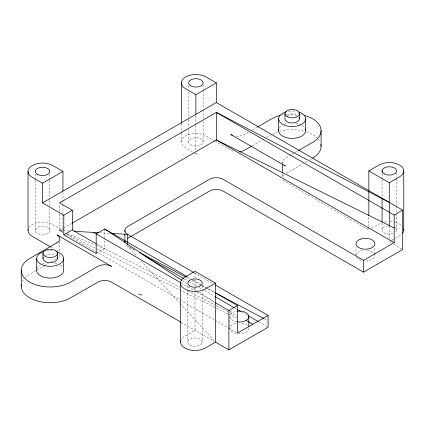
<?xml version="1.0" encoding="UTF-8"?>
<svg xmlns="http://www.w3.org/2000/svg" width="425" height="425" viewBox="0 0 425 425"><rect width="100%" height="100%" fill="white"/><g stroke="black" fill="none" stroke-linecap="round" stroke-linejoin="round"><path stroke-width="0.32" stroke-dasharray="2.12 1.59" d="M59.542 214.057L59.542 230.456L62.985 232.443M59.542 211.432L59.542 204.218M195.022 290.966L195.022 330.321L184.795 336.223A14.461 8.346 0 0 0 181.055 339.963M355.98 255.096L355.98 247.228M368.842 227.338L368.842 229.962L285.34 181.757A9.642 5.567 0 0 1 282.699 178.904M368.842 226.684L368.842 216.846M374.919 254.044L374.919 246.829M62.99 228.464L59.542 230.456L63.112 232.22M63.564 228.135L71.602 223.492M248.418 132.233L244.439 134.528A9.642 5.567 0 0 1 235.742 136.053M252.392 129.938L256.939 127.314M35.971 270.629L29.718 274.237A28.921 16.697 0 0 0 25.553 277.281M36.539 270.3L43.924 266.039M44.487 265.71L48.466 263.415M51.308 261.773L56.419 258.825M252.392 145.679L264.323 138.794M266.592 137.482L271.139 134.858M96.183 253.576L104.704 248.657L180.784 287.475M291.019 154.865L285.34 158.143A9.642 5.567 0 0 0 282.699 163.163M291.587 154.535L294.429 152.894M294.998 152.564L297.835 150.928M286.477 173.23L302.945 163.715M305.219 162.403L307.493 161.091M309.767 159.784L311.467 158.796M371.678 228.326L379.063 224.06A14.461 8.346 0 0 1 382.059 222.732M391.563 240.46L389.289 241.772L391.526 243.063M392.132 240.13L399.516 235.87A14.461 8.346 0 0 0 401.811 234.138M69.376 231.025L59.542 230.456L63.203 231.933M99.524 232.762L109.358 233.33M67.474 233.654L95.545 244.97M96.156 245.214L104.704 248.657L104.704 238.818M66.683 233.989L227.89 313.751M228.485 314.043L236.22 317.868M187.866 291.082L215.587 305.224M216.176 305.527L229.149 312.147M229.739 312.449L237.41 316.359M134.141 249.618L127.707 246.197A9.642 5.567 0 0 1 125.067 243.35M186.198 277.291L189.704 279.156M192.047 280.399L201.402 285.377M201.992 285.685L207.251 288.485M207.836 288.798L214.859 292.527M264.573 318.957L268.085 320.822M214.62 140.925L206.098 136.005A14.461 8.346 0 0 0 185.645 136.005A14.461 8.346 0 0 0 185.645 147.81L197.242 154.466A2.412 1.392 60 0 1 195.999 152.575M215.188 141.254L230.807 150.269A9.642 5.567 0 0 0 233.936 151.475M393.763 244.354L402.709 249.518M194.172 272.765L213.079 283.682M187.43 276.739L190.873 278.731M193.173 280.059L201.79 285.032M202.364 285.366L214.428 292.331M135.155 250.5L127.707 246.197L136.664 255.988M184.429 278.949L188.44 281.26M189.013 281.594L197.035 286.222M199.325 287.55L202.194 289.202M204.483 290.525L214.795 296.48M234.85 308.056L236.571 309.049M242.298 312.359L247.456 315.334M258.915 321.948L268.085 327.245M181.523 283.172L194.443 290.631M197.035 292.129L214.901 302.441M229.782 311.031L232.656 312.688M97.32 244.396L104.704 248.657M52.727 224.554L62.953 230.456M66.428 234.43L95.689 251.324M96.262 251.658L179.456 299.689M180.03 300.018L214.46 319.897M215.034 320.227L227.657 327.516M228.23 327.845L236.263 332.483M50.857 247.09L53.646 248.694M181.294 322.394L214.333 341.466M182.405 280.744L186.814 283.682M193.428 288.086L197.285 290.652M199.49 292.124L214.37 302.037M141.143 260.881L179.648 302.972M180.094 303.461L214.572 341.147M396.52 172.922L396.52 177.565M396.52 178.229L396.52 205.424M396.52 206.088L396.52 212.718M396.52 213.382L396.52 229.962M389.289 226.031L389.289 238.489M382.059 173.586L382.059 178.893M382.059 179.552L382.059 196.802M382.059 223.332L382.059 229.962M282.513 162.079L282.513 163.391M282.513 173.883L282.513 177.161M229.872 316.508L229.872 328.318M203.102 84.867L203.102 89.51M203.102 90.169L203.102 108.742M203.102 109.406L203.102 118.692M203.102 121.348L203.102 141.907A7.23 4.176 0 0 1 192.259 145.525A7.23 4.176 0 0 1 192.259 138.295A7.23 4.176 0 0 1 203.102 141.907M202.252 285.743L202.252 342.125M195.872 115.669L195.872 124.854M195.872 125.508L195.872 150.434M195.022 272.595L195.022 290.307M188.642 85.526L188.642 89.51M188.642 92.161L188.642 118.692M188.642 119.356L188.642 126.65M188.642 129.306L188.642 141.907M187.792 285.743L187.792 342.125M181.411 123.999L181.411 132.621M181.411 133.285L181.411 141.907M104.704 228.979L104.704 238.165M62.953 192.413L62.953 199.628M62.953 200.281L62.953 204.218M62.953 204.877L62.953 213.403M62.953 214.057L62.953 228.491A2.412 1.392 60 0 0 63.24 229.75M59.808 241.442L59.808 251.935M49.73 174.075L49.73 179.382M49.73 180.046L49.73 199.282M49.73 199.947L49.73 205.913M49.73 208.569L49.73 230.456A7.23 4.176 0 0 1 38.888 234.069A7.23 4.176 0 0 1 38.888 226.838A7.23 4.176 0 0 1 49.73 230.456M35.27 174.075L35.27 179.382M35.27 180.046L35.27 230.456M28.81 227.773A14.461 8.346 0 0 1 52.727 224.554M281.408 115.09A28.921 16.697 0 0 1 284.012 114.575M286.503 114.219A28.921 16.697 0 0 1 297.803 114.219M300.3 114.575A28.921 16.697 0 0 1 302.255 114.947M288.66 111.26A13.494 7.793 0 0 1 295.646 111.26M279.374 128.09A13.494 7.793 0 0 1 282.126 125.38M284.224 124.291A13.494 7.793 0 0 1 287.544 123.271M295.646 123.069A13.494 7.793 0 0 1 301.187 124.807M302.18 125.38A13.494 7.793 0 0 1 304.938 128.09M394.4 227.014A7.23 4.176 0 0 1 395.553 232.05M392.907 233.58A7.23 4.176 0 0 1 382.612 231.561A7.23 4.176 0 0 1 387.419 225.93M45.055 255.542A7.23 4.176 0 0 1 55.282 255.542M272.797 133.928A28.921 16.697 0 0 1 277.695 131.877M279.512 131.32A28.921 16.697 0 0 1 306.021 131.681M306.616 131.877A28.921 16.697 0 0 1 317.199 137.987M318.091 138.948A28.921 16.697 0 0 1 320.089 142.014M287.507 115.589A7.23 4.176 0 0 1 296.804 115.589M22.233 281.722A28.921 16.697 0 0 1 23.832 279.151M384.349 222.121A14.461 8.346 0 0 1 388.036 221.648M389.916 221.622A14.461 8.346 0 0 1 394.825 222.254M395.404 222.397A14.461 8.346 0 0 1 402.985 227.285M282.699 176.731A9.642 5.567 0 0 1 284.139 174.728M46.676 250.968A13.494 7.793 0 0 1 53.662 250.968M37.134 268.287A13.494 7.793 0 0 1 40.141 265.088M42.24 263.999A13.494 7.793 0 0 1 45.555 262.979M54.782 262.979A13.494 7.793 0 0 1 58.103 263.999M60.196 265.088A13.494 7.793 0 0 1 62.64 267.32M374.51 253.948A9.472 5.472 0 0 1 372.39 259.282L370.483 260.19A9.472 5.472 0 0 1 364.554 261.003M361.011 260.387A9.472 5.472 0 0 1 356.671 257.608M355.98 255.754A9.472 5.472 0 0 1 358.514 251.828L360.421 250.92A9.472 5.472 0 0 1 362.668 250.325M367.572 250.224A9.472 5.472 0 0 1 374.234 253.502M236.821 321.826A9.472 5.472 0 0 1 231.179 313.783L232.703 312.657A9.472 5.472 0 0 1 236.969 311.259M248.822 328.408A9.472 5.472 0 0 1 247.515 331.133L245.99 332.26A9.472 5.472 0 0 1 236.821 333.636M236.231 333.529A9.472 5.472 0 0 1 231.179 325.587L232.703 324.461A9.472 5.472 0 0 1 236.38 323.165M241.873 323.09A9.472 5.472 0 0 1 247.589 325.667M59.808 254.559A9.642 5.567 0 0 1 58.182 257.651M56.987 250.628A9.642 5.567 0 0 1 57.816 251.175M189.906 345.079A7.23 4.176 0 0 0 202.002 343.203A7.23 4.176 0 0 0 193.147 338.093A7.23 4.176 0 0 0 189.906 345.079"/><path stroke-width="0.64" d="M96.183 243.738L72.324 229.962L72.324 210.285L63.803 215.204L42.5 202.906L42.5 183.228L62.953 171.424L62.953 191.101M127.707 244.885L127.707 234.393A9.642 5.567 0 0 1 127.707 226.52L209.504 179.297A9.642 5.567 0 0 1 223.136 179.297L363.513 260.339L394.188 242.633L394.188 215.082L402.709 210.163L402.709 249.518L363.513 272.149L223.136 191.101A9.642 5.567 0 0 0 209.504 191.101L127.707 238.329M180.561 342.125L180.561 283.092M195.872 114.357L195.872 94.679L216.32 82.875L216.32 102.552L42.5 202.906M215.47 283.092L205.243 288.995A14.461 8.346 0 0 1 184.795 288.995A14.461 8.346 0 0 1 184.795 277.19L195.022 271.288L215.47 283.092L215.47 342.125L228.889 349.871L268.085 327.245L268.085 315.435L215.369 285.005M299.386 118.787L299.386 113.672M321.077 146.338L321.077 130.592M363.513 260.339L363.513 272.149M368.842 215.533L368.842 170.93L379.063 165.028A14.461 8.346 0 0 1 399.516 165.028A14.461 8.346 0 0 1 399.516 176.832L389.289 182.739L368.842 170.93M403.75 229.962L403.75 170.93M72.176 223.162L216.32 139.942L394.188 227.943M63.803 215.204L63.803 234.882L72.324 229.962M257.502 126.985L271.708 118.787A28.921 16.697 0 0 1 280.139 115.409M186.851 276.409L104.704 228.979L96.183 233.899L96.183 253.576L63.803 234.882M251.823 146.009L244.439 150.269A9.642 5.567 0 0 1 239.503 151.794M298.403 150.599L312.603 142.402A28.921 16.697 0 0 0 304.172 115.409M268.085 315.435L237.41 333.147L237.41 305.596L228.889 310.516L228.889 349.871M215.47 342.125L205.243 348.027A14.461 8.346 0 0 1 188.626 349.61A14.461 8.346 0 0 1 180.683 341.036M73.961 231.29L98.212 232.688M110.665 233.41L127.707 234.393L193.598 272.43M141.822 295.189L138.699 293.983M389.289 202.417L216.32 112.391L59.542 202.906L72.324 210.285M139.405 252.418L185.613 276.983M215.443 292.836L263.989 318.644M216.32 82.875L206.098 76.973A14.461 8.346 0 0 0 185.645 76.973A14.461 8.346 0 0 0 185.645 88.777L195.872 94.679M216.32 102.552L402.709 210.163M394.188 215.082L216.32 112.391L216.32 139.942L394.188 242.633M62.953 171.424L52.727 165.522A14.461 8.346 0 0 0 32.279 165.522A14.461 8.346 0 0 0 32.279 177.326L42.5 183.228M215.002 292.66L237.41 305.596M143.751 255.462L145.467 256.45M146.614 257.114L183.855 278.614M215.369 296.809L234.276 307.727M237.145 309.379L240.582 311.366M248.604 315.998L258.342 321.619M93.627 232.422L180.652 282.668M215.417 302.738L229.208 310.702M246.038 320.418L252.748 324.291M50.299 246.766L32.279 236.358A14.461 8.346 0 0 1 28.167 229.367M180.721 322.065L111.52 282.11A9.642 5.567 0 0 0 97.883 282.11L70.619 297.851A28.921 16.697 0 0 1 38.117 301.224A28.921 16.697 0 0 1 21.33 284.803M104.704 228.979L181.852 280.378M389.289 182.739L389.289 226.031M382.059 170.93L382.059 172.258M382.059 198.124L382.059 222.004M305.649 118.787L305.649 130.592M284.925 113.672L284.925 118.787A7.23 4.176 0 0 0 293.101 122.926A7.23 4.176 0 0 0 299.136 117.709M282.513 164.045L282.513 172.571M278.657 118.787L278.657 130.592M248.822 316.598L248.822 326.437M181.411 82.875L181.411 123.335M124.886 230.456L124.886 231.768M124.886 233.734L124.886 242.261A9.642 5.567 0 0 1 125.067 241.177M63.665 258.496L63.665 270.3A13.494 7.793 0 0 1 50.171 278.093A13.494 7.793 0 0 1 36.672 270.3L36.672 258.496M57.402 253.38A7.23 4.176 0 0 1 46.553 256.992A7.23 4.176 0 0 1 46.553 249.767A7.23 4.176 0 0 1 57.402 253.38L57.402 258.496M42.941 253.38L42.941 258.496M28.039 171.424L28.039 230.456M21.25 270.3L21.25 286.046M305.389 129.072A13.494 7.793 0 0 1 292.156 138.385A13.494 7.793 0 0 1 278.917 129.072M298.902 112.041A13.494 7.793 0 0 1 302.239 123.967A13.494 7.793 0 0 1 281.329 123.441A13.494 7.793 0 0 1 286.45 111.727M57.152 257.417A7.23 4.176 0 0 1 50.171 262.671A7.23 4.176 0 0 1 43.185 257.417M320.896 144.468A28.921 16.697 0 0 1 312.603 158.143M56.918 251.749A13.494 7.793 0 0 1 60.509 263.505A13.494 7.793 0 0 1 39.833 263.505A13.494 7.793 0 0 1 43.424 251.749M237.57 311.18A9.472 5.472 0 0 1 247.09 313.406A9.472 5.472 0 0 1 247.515 319.329L245.99 320.455A9.472 5.472 0 0 1 237.421 321.911M232.268 135.219A9.642 5.567 0 0 1 230.807 134.528L285.34 166.01A9.642 5.567 0 0 1 284.139 165.171M403.628 228.873A14.461 8.346 0 0 1 402.65 233.16M56.987 242.755L29.718 258.496A28.921 16.697 0 0 0 29.718 282.11A28.921 16.697 0 0 0 70.619 282.11L97.883 266.369A9.642 5.567 0 0 1 111.52 266.369L56.987 234.882A9.642 5.567 0 0 1 56.987 242.755M360.421 239.116L358.514 240.024A9.472 5.472 0 0 0 358.147 247.233A9.472 5.472 0 0 0 370.483 248.386L372.39 247.472A9.472 5.472 0 0 0 372.757 240.263A9.472 5.472 0 0 0 360.421 239.116M189.906 286.041A7.23 4.176 0 0 0 202.002 284.171A7.23 4.176 0 0 0 193.147 279.06A7.23 4.176 0 0 0 189.906 286.041M287.045 116.62A7.23 4.176 0 0 0 299.136 114.75A7.23 4.176 0 0 0 290.286 109.639A7.23 4.176 0 0 0 287.045 116.62M384.179 173.883A7.23 4.176 0 0 0 396.275 172.013A7.23 4.176 0 0 0 387.419 166.898A7.23 4.176 0 0 0 384.179 173.883M190.761 85.829A7.23 4.176 0 0 0 202.858 83.953A7.23 4.176 0 0 0 194.002 78.843A7.23 4.176 0 0 0 190.761 85.829M37.389 174.372A7.23 4.176 0 0 0 49.486 172.502A7.23 4.176 0 0 0 40.63 167.392A7.23 4.176 0 0 0 37.389 174.372"/></g></svg>
